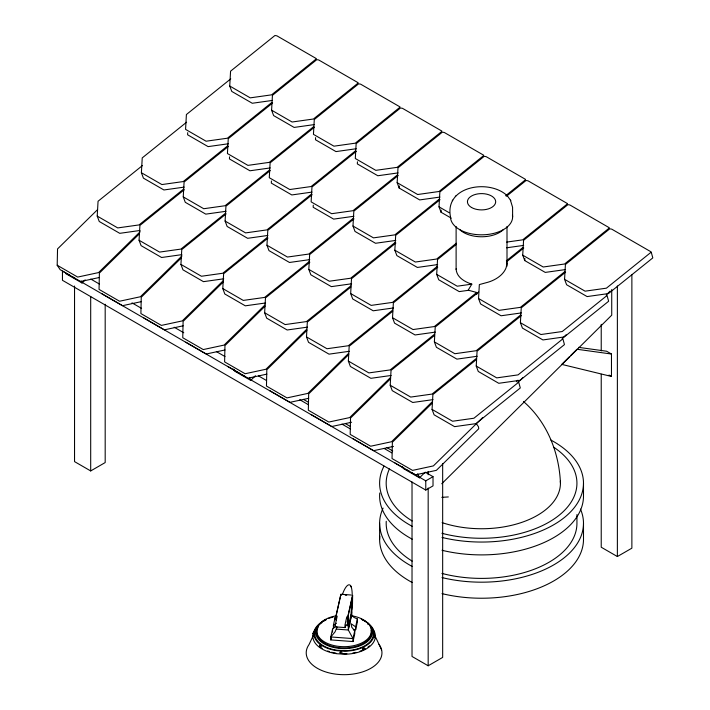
<?xml version="1.0" encoding="UTF-8"?>
<svg xmlns="http://www.w3.org/2000/svg" width="710" height="710" viewBox="0 0 710 710"><rect width="100%" height="100%" fill="white"/><g stroke="black" fill="none" stroke-linecap="round" stroke-linejoin="round"><path stroke-width="1.06" d="M348.388 626.442L350.98 614.727L351.956 599.098M352.258 605.674L352.506 596.151L347.909 616.892L348.095 620.389A18.637 1.935 -85.8 0 1 348.468 628.323L351.539 614.771L351.796 610.902M239.794 373.478L60.172 269.685L57.19 265.238L57.545 248.917L97.589 209.601M140.021 230.475L119.75 233.333L99.249 221.493L97.217 216.088L98.06 201.249L142.417 165.572M184.201 187.12L163.921 189.969L143.42 178.139L141.396 172.725L142.231 157.895L186.588 122.218M181.884 254.642L161.605 257.499L141.104 245.66L139.071 240.255L139.914 225.416L184.272 189.739M226.055 211.287L205.776 214.136L185.283 202.306L183.251 196.892L184.085 182.053L228.442 146.375M187.715 132.663L187.6 134.785L208.101 146.615L228.371 143.766M223.739 278.808L203.459 281.657L182.958 269.827L180.935 264.413L181.769 249.574L226.126 213.896M272.542 100.412L252.272 103.261L231.771 91.421L229.738 86.016L230.572 71.177L274.939 35.5L276.873 35.819L316.323 58.593M267.91 235.454L247.63 238.303L227.138 226.463L225.105 221.059L225.94 206.22L270.297 170.542M229.57 156.83L229.454 158.942L249.955 170.782L270.226 167.933M265.593 302.975L245.314 305.824L224.813 293.993L222.789 288.579L223.623 273.74L267.981 238.063M314.397 124.57L294.126 127.427L273.625 115.588L271.593 110.183L272.436 95.344L316.793 59.667L318.728 59.977L358.177 82.759M309.764 259.62L289.494 262.469L268.992 250.63L266.96 245.225L267.794 230.386L312.16 194.709M271.424 180.988L271.309 183.109L291.81 194.948L312.08 192.09M307.448 327.141L287.168 329.99L266.676 318.151L264.644 312.746L265.478 297.907L309.835 262.23M315.595 137.633L315.48 139.755L335.981 151.594L356.251 148.736M351.619 283.778L331.348 286.636L310.847 274.797L308.814 269.392L309.649 254.553L354.015 218.875M313.279 205.154L313.163 207.276L333.664 219.115L353.935 216.257M349.302 351.299L329.023 354.157L308.53 342.318L306.498 336.913L307.332 322.074L350.838 287.08M395.789 240.424L375.519 243.273L355.018 231.442L352.985 226.029L353.828 211.198L398.186 175.512M357.45 161.8L357.334 163.921L377.835 175.752L398.106 172.903M393.473 307.945L373.203 310.794L352.701 298.963L350.669 293.549L351.503 278.719L395.869 243.033M391.157 375.466L370.886 378.315L350.385 366.484L348.353 361.07L349.187 346.24L392.692 311.246M439.96 197.069L419.69 199.918L399.189 188.079L397.156 182.674L397.999 167.835L442.357 132.158L444.291 132.477L483.741 155.25M437.644 264.59L417.373 267.439L396.872 255.609L394.84 250.195L395.683 235.356L440.04 199.679M399.189 188.079L399.313 185.967M435.328 332.111L415.057 334.96L394.556 323.13L392.523 317.716L393.367 302.877L437.724 267.2M433.011 399.632L412.741 402.481L392.239 390.651L390.207 385.237L391.041 370.398L434.547 335.413M451.294 218.165L441.043 212.246L439.011 206.841L439.854 192.002L484.211 156.324L486.146 156.644L525.595 179.417M456.113 268.833C456.423 277.211 464.757 281.923 471.822 284.142L468.094 290.355L459.228 291.606L438.727 279.767L436.694 274.362L437.537 259.523L456.299 244.426M441.043 212.246L441.167 210.124M477.182 356.278L456.912 359.127L436.41 347.288L434.378 341.883L435.221 327.044L478.726 292.05M518.646 381.98L520.288 387.971L475.931 423.648L454.595 426.648L434.094 414.809L432.062 409.404L432.896 394.565L476.41 359.571M521.353 312.915L501.082 315.772L480.581 303.933L478.549 298.528L479.339 284.586L488.143 282.181A26.341 17.857 -10.7 0 0 506.132 267.705L507.002 263.472L506.567 261.83L523.749 248.012M562.817 338.626L564.459 344.607L520.102 380.294L498.766 383.293L478.265 371.454L476.233 366.049L477.076 351.21L521.433 315.533M565.524 269.56L545.253 272.409L524.752 260.579L522.72 255.165L523.563 240.335L567.92 204.657L569.855 204.968L609.304 227.75M606.988 295.271L608.639 301.253L564.272 336.93L542.937 339.939L522.436 328.1L520.403 322.695L521.246 307.856L565.604 272.178M524.752 260.579L524.876 258.458M564.574 279.332L565.417 264.493L609.775 228.815L611.709 229.135L651.159 251.908L652.809 257.899L608.452 293.576L587.108 296.576L566.607 284.745L564.574 279.332L585.076 291.171L606.42 288.171L650.777 252.494M351.681 611.115L352.329 604.325M352.506 603.917L352.613 595.122L340.8 594.234M351.752 609.934L352.062 606.447M352.062 600.216L352.249 599.275M313.509 633.693L314.139 632.273L313.722 633.036M335.271 626.708L332.546 629.104L330.798 636.959L330.798 639.914L353.021 641.556L354.76 633.702L354.76 630.746L351.796 627.285L351.015 623.699L355.63 626.823L355.63 629.779L353.349 629.876M334.064 625.191L333.416 628.137L333.416 625.182L335.155 617.327L336.167 617.088M330.798 639.914L331.233 637.953M336.336 614.984L340.702 595.273L341.261 595.317M337.197 616.156L335.404 624.241L335.431 626.877L345.016 627.578L346.223 624.622L347.27 625.767M336.993 626.974L335.093 631.811L330.798 636.959L353.021 638.601L354.76 630.746M346.782 616.866L344.98 624.977L345.016 627.578M351.734 611.976A9.825 1.021 -85.8 0 0 351.654 614.966L348.326 630.001L353.021 638.601L353.021 641.556M355.63 626.823L357.378 618.969L353.979 617.434L351.654 614.966M355.63 629.779L357.378 621.924L357.378 618.969M352.586 595.122L347.838 616.475L348.069 621.791A17.883 1.855 -85.8 0 1 348.326 630.001L336.522 629.122A17.883 1.855 -85.8 0 0 336.549 626.85M342.406 594.545C345.77 584.463 351.725 579.218 352.204 593.773M313.296 635.539L309.054 644.52A37.861 21.859 0 0 0 344.217 674.678A37.861 21.859 0 0 0 379.016 644.378M507.002 195.525C489.084 178.787 444.3 185.843 450.495 216.887A31.062 17.936 0 0 0 483.182 234.797A31.062 17.936 0 0 0 512.451 215.015M455.323 196.466L455.687 195.96M452.288 200.681L452.696 200.122M65.853 273.661L82.005 282.979L85.156 279.855M233.705 369.076L234.593 371.082L250.745 380.4L255.467 375.714M402.446 466.497L403.333 468.502L419.486 477.821L424.997 472.354M516.365 381.74L517.936 380.178M476.366 423.764L482.667 417.524M518.078 382.397L522.8 377.711M562.142 338.688L566.083 334.783M606.216 294.978L610.147 291.073M569.34 356.81L561.716 364.381L611.47 376.46L611.47 354.033L606.624 351.237L578.588 347.35M570.867 355.302L576.201 350.012M441.744 483.767L611.727 315.178L611.727 289.511M140.163 231.735L98.548 272.587L77.692 277.077L57.19 265.238M139.444 233.767L99.4 273.075L99.045 289.405L119.546 301.235L140.402 296.753L182.017 255.902M181.307 257.934L141.254 297.241L140.899 313.571L161.401 325.402L182.257 320.911L223.091 280.832M223.162 282.101L183.109 321.408L182.754 337.729L203.255 349.568L224.112 345.078L264.945 304.998M265.016 306.267L224.963 345.575L224.608 361.896L245.11 373.735L265.966 369.244L306.8 329.165M306.871 330.425L266.818 369.741L266.463 386.062L286.964 397.902L307.82 393.411L348.654 353.332M348.725 354.592L308.673 393.899L308.326 410.229L328.819 422.059L349.675 417.578L390.509 377.489M390.58 378.758L350.527 418.066L350.181 434.387L370.673 446.226L391.529 441.735L432.363 401.656M432.434 402.925L392.381 442.232L392.035 458.553L412.537 470.393L433.384 465.902L475.789 424.278M324.248 620.824L324.825 620.407M230.759 78.854L186.402 114.532L185.567 129.371L206.069 141.21L227.404 138.21L271.761 102.524M315.932 59.17L271.575 94.847L250.239 97.856L229.738 86.016M272.622 103.021L228.256 138.698L227.422 153.537L247.923 165.377L269.259 162.368L313.616 126.691M227.59 145.887L183.233 181.565L161.889 184.565L141.396 172.725M183.42 189.242L139.062 224.919L117.718 227.919L97.217 216.088M357.796 83.336L313.43 119.014L292.094 122.013L271.593 110.183M314.477 127.188L270.111 162.865L269.276 177.704L289.778 189.534L311.113 186.535L355.47 150.857M269.445 170.054L225.088 205.731L203.752 208.731L183.251 196.892M225.274 213.408L180.917 249.086L159.572 252.085L139.071 240.255M399.65 107.503L355.284 143.18L333.948 146.18L313.447 134.35L314.29 119.511L358.648 83.833L360.582 84.144L400.032 106.926M356.331 151.354L311.965 187.032L311.131 201.871L331.632 213.701L352.968 210.701L397.325 175.024M311.299 194.212L266.942 229.889L245.607 232.898L225.105 221.059M267.129 237.575L222.771 273.252L201.427 276.252L180.935 264.413M441.505 131.669L397.139 167.347L375.803 170.347L355.302 158.507L356.145 143.668L400.502 107.991L402.437 108.311L441.886 131.084M353.154 218.378L308.797 254.056L287.461 257.055L266.96 245.225M308.983 261.733L264.626 297.419L243.281 300.419L222.789 288.579M483.359 155.827L439.002 191.505L417.658 194.513L397.156 182.674M439.188 199.19L394.822 234.868L373.487 237.868L352.985 226.029M395.008 242.545L350.651 278.222L329.316 281.222L308.814 269.392M350.838 285.899L306.48 321.577L285.145 324.585L264.644 312.746M505.591 195.774L525.214 179.994M506.443 196.271L526.066 180.491L528 180.801L567.45 203.584M456.299 243.246L436.677 259.035L415.341 262.034L394.84 250.195M436.863 266.711L392.506 302.389L371.17 305.389L350.669 293.549M392.692 310.066L348.335 345.743L326.999 348.743L306.498 336.913M567.068 204.16L522.711 239.838L506.7 242.092M506.363 260.81L522.897 247.515M476.729 294.481L476.729 292.476L434.36 326.556L413.025 329.555L392.523 317.716M434.547 334.233L390.189 369.91L368.854 372.91L348.353 361.07M608.923 228.327L564.565 264.005L543.221 267.004L522.72 255.165M564.752 271.681L520.394 307.359L499.05 310.359L478.549 298.528M520.581 315.036L476.215 350.713L454.879 353.722L434.378 341.883M476.401 358.399L432.044 394.077L410.708 397.076L390.207 385.237M606.606 295.848L562.249 331.526L540.905 334.525L520.403 322.695M562.435 339.202L518.069 374.88L496.734 377.88L476.233 366.049M518.256 382.557L473.898 418.234L452.563 421.243L432.062 409.404M336.38 623.291L333.416 625.182M74.541 286.023L74.541 461.615L90.694 470.934L105.186 462.565L105.186 304.262M411.392 472.541L425.769 480.847L433.02 476.659L433.02 485.888L425.769 490.069L62.453 280.308L62.453 271.087L70.121 275.515M412.022 481.975L412.022 656.457L428.174 665.776L442.667 657.407L442.667 463.683M601.228 374.241L601.228 547.224L617.372 556.542L631.873 548.173L631.873 274.912M80.674 281.515L99.436 277.477M141.29 301.643L122.528 305.682L102.027 293.842M183.144 325.81L164.383 329.848L143.881 318.009M225.008 349.968L206.237 354.006L185.736 342.176M266.862 374.135L248.092 378.173L227.59 366.342M308.717 398.301L289.946 402.339L269.445 390.5M351.61 422.237L331.801 426.506L311.299 414.667M393.464 446.404L373.655 450.673L353.154 438.833M506.603 247.799L523.669 245.394M471.822 284.142L457.196 286.201L436.694 274.362M441.806 497.346L448.338 496.938M345.255 595.202L346.693 595.184M341.625 653.564L344.927 653.759A30.477 17.599 0 0 0 346.906 653.697M351.956 603.092L352.506 603.145M350.98 614.727L351.539 614.771M347.35 616.848L347.909 616.892M347.35 618.845L347.909 618.889M347.438 619.91L347.989 619.954M576.964 349.249L611.47 354.033M476.729 292.476L468.174 290.168M439.011 206.841L449.261 212.76M609.047 375.058L611.47 376.46M303.436 399.384L308.238 402.153M345.681 423.772L350.483 426.541M386.968 447.611L392.728 450.93M90.791 279.074L99.418 284.053M132.007 302.877L141.601 308.406M174.19 327.23L183.775 332.759M216.373 351.574L224.999 356.562M258.546 375.927L266.214 380.356M299.771 399.73L308.397 404.709M341.945 424.083L350.58 429.062M384.128 448.436L391.796 452.865M425.352 472.23L433.02 476.659M395.008 463L415.51 474.83L436.366 470.348L478.771 428.725L478.451 426.763L476.241 423.471M72.038 276.616L74.914 278.276M241.711 374.578L244.586 376.238M250.337 379.566L404.682 468.671M406.599 469.772L409.475 471.431M367.469 623.282L367.966 623.762M368.17 624.063C369.937 624.889 366.404 621.454 367.833 623.717M523.492 401.514C546.966 421.829 559.24 452.545 560.438 483.199M510.419 200.122L512.576 207.258L512.62 216.887M507.437 195.96L510.827 200.681M368.117 623.957L368.375 624.454M374.321 634.42L381.607 649.89M417.702 473.818L419.486 477.821M249.405 377.4L250.745 380.4M81.109 280.983L82.005 282.979M350.935 586.416L351.059 586.886L350.838 586.078M336.176 619.022L336.105 616.023M336.176 620.389L336.043 615.543L340.836 594.554M347.243 621.135L347.572 624.676M617.372 285.979L617.372 556.542M601.228 324.337L601.228 350.953M583.496 483.199L583.496 496.041A101.938 58.85 0 0 1 442.01 550.285M583.496 523.332L583.496 539.387A101.938 58.85 0 0 1 442.01 593.622M576.937 514.599L576.937 523.332A95.38 55.069 0 0 1 441.922 573.414M507.002 226.499L507.002 266.206M456.113 226.499L456.113 269.516M428.174 471.413L428.174 474.733M428.174 487.983L428.174 665.776M425.769 480.847L425.769 490.069M379.619 523.332L379.619 539.387M335.155 617.327L335.155 619.297M332.546 629.104L332.546 632.06M90.694 296.452L90.694 470.934M347.536 620.336A18.637 1.935 -85.8 0 1 347.705 621.534M361.301 619.164A28.4 16.401 0 0 1 365.375 643.065A28.4 16.401 0 0 1 323.778 643.677A28.4 16.401 0 0 1 325.757 619.679M328.437 618.525A28.4 16.401 0 0 1 333.123 617.079M371.152 630.098A27.308 15.771 0 0 1 344.181 647.973A27.308 15.771 0 0 1 316.997 630.205M317.281 629.193A27.308 15.771 0 0 1 318.195 627.187M351.556 615.756A27.308 15.771 0 0 1 366.413 640.003A27.308 15.771 0 0 1 321.87 640.092A27.308 15.771 0 0 1 336.433 615.783M369.528 645.86A30.477 17.599 0 0 1 367.957 647.112M365.428 648.736A30.477 17.599 0 0 1 360.041 651.168M355.994 652.375A30.477 17.599 0 0 1 352.781 653.04M335.91 653.12A30.477 17.599 0 0 1 331.614 652.224M329.582 651.647A30.477 17.599 0 0 1 327.621 650.981M322.198 648.416A30.477 17.599 0 0 1 320.432 647.263M314.858 631.199A30.477 17.599 0 0 1 317.29 627.8M370.851 627.755A30.477 17.599 0 0 1 373.3 631.154M370.567 626.442A29.358 16.951 0 0 1 344.891 650.706L337.268 650.245A29.358 16.951 0 0 1 321.914 622.652M370.735 626.726A31.267 18.052 0 0 1 344.945 654.221L336.824 653.732A31.267 18.052 0 0 1 316.589 627.578M364.816 621.117A30.157 17.413 0 0 1 372.253 639.976A30.157 17.413 0 0 1 344.918 651.168L337.081 650.697A30.157 17.413 0 0 1 314.512 637.145A30.157 17.413 0 0 1 326.431 619.644M362.242 619.857A30.157 17.413 0 0 1 363.99 620.682M580.46 509.088A101.938 58.85 0 0 1 547.88 568.018A101.938 58.85 0 0 1 442.01 577.576M412.208 566.465A101.938 58.85 0 0 1 383.098 508.103M412.208 582.511A101.938 58.85 0 0 1 379.761 536.316M412.199 561.131A95.38 55.069 0 0 1 386.249 521.291M553.702 447.185A95.38 55.069 0 0 1 557.874 516.232A95.38 55.069 0 0 1 441.922 533.29M412.199 520.998A95.38 55.069 0 0 1 389.426 468.946M412.208 539.174A101.938 58.85 0 0 1 379.761 492.98M550.907 440.076A101.938 58.85 0 0 1 567.192 515.123A101.938 58.85 0 0 1 442.01 537.443M412.208 526.332A101.938 58.85 0 0 1 384.003 466.133M560.35 481.052A78.881 45.538 0 0 1 522.604 522.09A78.881 45.538 0 0 1 442.117 522.64M503.594 229.428A25.445 14.688 0 0 1 459.521 229.428M374.046 636.036C374.552 639.701 376.096 635.672 374.046 636.036M313.03 633.693L313.66 632.104L313.03 633.693M319.935 645.417A0.95 0.648 85.7 0 0 320.352 646.97A0.95 0.648 85.7 0 0 321.053 645.754A0.95 0.648 85.7 0 0 319.935 645.417M319.598 645.443A0.95 0.648 85.7 0 0 320.006 646.996A0.95 0.648 85.7 0 0 320.707 645.772A0.95 0.648 85.7 0 0 319.598 645.443M363.671 649.366A0.95 0.754 -77.3 0 0 363.653 647.76A0.95 0.754 -77.3 0 0 362.517 648.727A0.95 0.754 -77.3 0 0 363.671 649.366M363.955 649.437A0.95 0.754 -77.3 0 0 363.928 647.822A0.95 0.754 -77.3 0 0 362.792 648.789A0.95 0.754 -77.3 0 0 363.955 649.437M340.108 652.863A0.95 0.914 21.1 0 0 341.741 652.96A0.95 0.914 21.1 0 0 340.977 651.54A0.95 0.914 21.1 0 0 340.108 652.863M471.573 207.515A14.12 8.147 0 0 0 495.198 203.859A14.12 8.147 0 0 0 477.901 193.883A14.12 8.147 0 0 0 471.573 207.515"/></g></svg>
